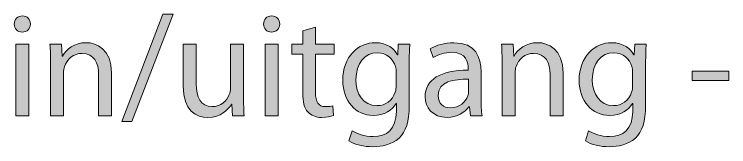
# Model space of a CAD drawing. Header units: inches. Extents: x -125.9 to -87.9, y -135.7 to -95.
# Drawn here: x -125.91 to -117.94, y -109.8 to -108.32 of the extents above; entities that cross this region are included whole.
import ezdxf

# ---------------------------------------------------------------- set-up
doc = ezdxf.new("R2010")
doc.units = ezdxf.units.IN
doc.header["$MEASUREMENT"] = 0
doc.layers.add('Layer 1', color=7, linetype='Continuous')

# ---------------------------------------------------------------- blocks, each defined once
blk = doc.blocks.new('block 7')
at = {"layer": 'Layer 1'}
h = blk.add_hatch(color=7, dxfattribs=at)
h.dxf.hatch_style = 2
h.paths.add_polyline_path([(-124.7066, -109.5141), (-124.2472, -108.3162), (-124.1333, -108.3162), (-124.596, -109.5141)])
h = blk.add_hatch(color=7, dxfattribs=at)
h.dxf.hatch_style = 2
edge = h.paths.add_edge_path()
edge.add_spline(control_points=[(-125.726, -108.4254), (-125.726, -108.475), (-125.7608, -108.5147), (-125.8185, -108.5147), (-125.8716, -108.5147), (-125.9062, -108.475), (-125.9062, -108.4254), (-125.9062, -108.3758), (-125.8698, -108.3346), (-125.8154, -108.3346), (-125.7623, -108.3346), (-125.726, -108.3741), (-125.726, -108.4254)], knot_values=[0, 0, 0, 0, 1, 1, 1, 2, 2, 2, 3, 3, 3, 4, 4, 4, 4], degree=3, periodic=1)
h.paths.add_polyline_path([(-125.8879, -109.4497), (-125.8879, -108.65), (-125.7427, -108.65), (-125.7427, -109.4497)])
h = blk.add_hatch(color=7, dxfattribs=at)
h.dxf.hatch_style = 2
edge = h.paths.add_edge_path()
edge.add_spline(control_points=[(-122.9451, -108.4254), (-122.9451, -108.475), (-122.9797, -108.5147), (-123.0376, -108.5147), (-123.0907, -108.5147), (-123.1253, -108.475), (-123.1253, -108.4254), (-123.1253, -108.3758), (-123.089, -108.3346), (-123.0345, -108.3346), (-122.9815, -108.3346), (-122.9451, -108.3741), (-122.9451, -108.4254)], knot_values=[0, 0, 0, 0, 1, 1, 1, 2, 2, 2, 3, 3, 3, 4, 4, 4, 4], degree=3, periodic=1)
h.paths.add_polyline_path([(-123.107, -109.4497), (-123.107, -108.65), (-122.9618, -108.65), (-122.9618, -109.4497)])
h = blk.add_hatch(color=7, dxfattribs=at)
h.dxf.hatch_style = 2
edge = h.paths.add_edge_path()
edge.add_spline(control_points=[(-122.5455, -108.4585), (-122.5455, -108.4585), (-122.5455, -108.65), (-122.5455, -108.65), (-122.5455, -108.65), (-122.3371, -108.65), (-122.3371, -108.65), (-122.3371, -108.65), (-122.3371, -108.761), (-122.3371, -108.761), (-122.3371, -108.761), (-122.5455, -108.761), (-122.5455, -108.761), (-122.5455, -108.761), (-122.5455, -109.1921), (-122.5455, -109.1921), (-122.5455, -109.2912), (-122.5172, -109.3475), (-122.4363, -109.3475), (-122.3967, -109.3475), (-122.3734, -109.3441), (-122.352, -109.3375), (-122.352, -109.3375), (-122.3453, -109.4481), (-122.3453, -109.4481), (-122.3734, -109.4581), (-122.4182, -109.4681), (-122.4744, -109.4681), (-122.542, -109.4681), (-122.5968, -109.4448), (-122.6314, -109.4068), (-122.6709, -109.3623), (-122.6876, -109.2912), (-122.6876, -109.197), (-122.6876, -109.197), (-122.6876, -108.761), (-122.6876, -108.761), (-122.6876, -108.761), (-122.8115, -108.761), (-122.8115, -108.761), (-122.8115, -108.761), (-122.8115, -108.65), (-122.8115, -108.65), (-122.8115, -108.65), (-122.6876, -108.65), (-122.6876, -108.65), (-122.6876, -108.65), (-122.6876, -108.5014), (-122.6876, -108.5014), (-122.6876, -108.5014), (-122.5455, -108.4585), (-122.5455, -108.4585)], knot_values=[0, 0, 0, 0, 1, 1, 1, 2, 2, 2, 3, 3, 3, 4, 4, 4, 5, 5, 5, 6, 6, 6, 7, 7, 7, 8, 8, 8, 9, 9, 9, 10, 10, 10, 11, 11, 11, 12, 12, 12, 13, 13, 13, 14, 14, 14, 15, 15, 15, 16, 16, 16, 17, 17, 17, 17], degree=3, periodic=1)
h = blk.add_hatch(color=7, dxfattribs=at)
h.dxf.hatch_style = 2
edge = h.paths.add_edge_path()
edge.add_spline(control_points=[(-125.5014, -108.8666), (-125.5014, -108.7822), (-125.5031, -108.7162), (-125.5079, -108.65), (-125.5079, -108.65), (-125.3791, -108.65), (-125.3791, -108.65), (-125.3791, -108.65), (-125.3708, -108.7822), (-125.3708, -108.7822), (-125.3708, -108.7822), (-125.3675, -108.7822), (-125.3675, -108.7822), (-125.3279, -108.7079), (-125.2354, -108.6335), (-125.1031, -108.6335), (-124.9925, -108.6335), (-124.8205, -108.6997), (-124.8205, -108.9739), (-124.8205, -108.9739), (-124.8205, -109.4497), (-124.8205, -109.4497), (-124.8205, -109.4497), (-124.966, -109.4497), (-124.966, -109.4497), (-124.966, -109.4497), (-124.966, -108.9887), (-124.966, -108.9887), (-124.966, -108.8598), (-125.0141, -108.7527), (-125.1512, -108.7527), (-125.2452, -108.7527), (-125.3197, -108.8204), (-125.3462, -108.9012), (-125.3527, -108.9194), (-125.356, -108.9443), (-125.356, -108.9691), (-125.356, -108.9691), (-125.356, -109.4497), (-125.356, -109.4497), (-125.356, -109.4497), (-125.5014, -109.4497), (-125.5014, -109.4497), (-125.5014, -109.4497), (-125.5014, -108.8666), (-125.5014, -108.8666)], knot_values=[0, 0, 0, 0, 1, 1, 1, 2, 2, 2, 3, 3, 3, 4, 4, 4, 5, 5, 5, 6, 6, 6, 7, 7, 7, 8, 8, 8, 9, 9, 9, 10, 10, 10, 11, 11, 11, 12, 12, 12, 13, 13, 13, 14, 14, 14, 15, 15, 15, 15], degree=3, periodic=1)
h = blk.add_hatch(color=7, dxfattribs=at)
h.dxf.hatch_style = 2
edge = h.paths.add_edge_path()
edge.add_spline(control_points=[(-121.4996, -109.3327), (-121.4996, -109.5177), (-121.5375, -109.6283), (-121.6134, -109.6994), (-121.6928, -109.7704), (-121.8051, -109.7952), (-121.9059, -109.7952), (-122.0019, -109.7952), (-122.1076, -109.7721), (-122.172, -109.7292), (-122.172, -109.7292), (-122.1355, -109.6167), (-122.1355, -109.6167), (-122.0828, -109.6515), (-122.0001, -109.6812), (-121.9011, -109.6812), (-121.7523, -109.6812), (-121.6432, -109.6035), (-121.6432, -109.4002), (-121.6432, -109.4002), (-121.6432, -109.3127), (-121.6432, -109.3127), (-121.6432, -109.3127), (-121.6465, -109.3127), (-121.6465, -109.3127), (-121.6896, -109.3869), (-121.7771, -109.4465), (-121.9011, -109.4465), (-122.0992, -109.4465), (-122.2415, -109.2779), (-122.2415, -109.0566), (-122.2415, -108.7856), (-122.0646, -108.6335), (-121.8796, -108.6335), (-121.7407, -108.6335), (-121.6663, -108.7046), (-121.63, -108.7706), (-121.63, -108.7706), (-121.6269, -108.7706), (-121.6269, -108.7706), (-121.6269, -108.7706), (-121.6219, -108.65), (-121.6219, -108.65), (-121.6219, -108.65), (-121.4928, -108.65), (-121.4928, -108.65), (-121.4978, -108.7062), (-121.4996, -108.7723), (-121.4996, -108.8681), (-121.4996, -108.8681), (-121.4996, -109.3327), (-121.4996, -109.3327)], knot_values=[0, 0, 0, 0, 1, 1, 1, 2, 2, 2, 3, 3, 3, 4, 4, 4, 5, 5, 5, 6, 6, 6, 7, 7, 7, 8, 8, 8, 9, 9, 9, 10, 10, 10, 11, 11, 11, 12, 12, 12, 13, 13, 13, 14, 14, 14, 15, 15, 15, 16, 16, 16, 17, 17, 17, 17], degree=3, periodic=1)
edge = h.paths.add_edge_path()
edge.add_spline(control_points=[(-121.6448, -108.9656), (-121.6448, -108.941), (-121.6465, -108.9194), (-121.6532, -108.9012), (-121.6796, -108.8154), (-121.749, -108.746), (-121.8563, -108.746), (-121.9953, -108.746), (-122.0942, -108.8633), (-122.0942, -109.0483), (-122.0942, -109.2052), (-122.0134, -109.3358), (-121.858, -109.3358), (-121.7671, -109.3358), (-121.6863, -109.2796), (-121.6565, -109.1871), (-121.6482, -109.1623), (-121.6448, -109.1343), (-121.6448, -109.1094), (-121.6448, -109.1094), (-121.6448, -108.9656), (-121.6448, -108.9656)], knot_values=[0, 0, 0, 0, 1, 1, 1, 2, 2, 2, 3, 3, 3, 4, 4, 4, 5, 5, 5, 6, 6, 6, 7, 7, 7, 7], degree=3, periodic=1)
h = blk.add_hatch(color=7, dxfattribs=at)
h.dxf.hatch_style = 2
edge = h.paths.add_edge_path()
edge.add_spline(control_points=[(-120.6982, -109.2581), (-120.6982, -109.3273), (-120.6948, -109.3954), (-120.6865, -109.4497), (-120.6865, -109.4497), (-120.8171, -109.4497), (-120.8171, -109.4497), (-120.8171, -109.4497), (-120.8285, -109.3489), (-120.8285, -109.3489), (-120.8285, -109.3489), (-120.8336, -109.3489), (-120.8336, -109.3489), (-120.8782, -109.4118), (-120.9642, -109.4681), (-121.0781, -109.4681), (-121.24, -109.4681), (-121.3227, -109.354), (-121.3227, -109.2383), (-121.3227, -109.045), (-121.1509, -108.9393), (-120.8419, -108.941), (-120.8419, -108.941), (-120.8419, -108.9243), (-120.8419, -108.9243), (-120.8419, -108.8598), (-120.86, -108.7394), (-121.0236, -108.741), (-121.0996, -108.741), (-121.1773, -108.7625), (-121.2333, -108.8004), (-121.2333, -108.8004), (-121.2665, -108.7031), (-121.2665, -108.7031), (-121.2005, -108.6618), (-121.1029, -108.6335), (-121.0021, -108.6335), (-120.7575, -108.6335), (-120.6982, -108.8004), (-120.6982, -108.9591), (-120.6982, -108.9591), (-120.6982, -109.2581), (-120.6982, -109.2581)], knot_values=[0, 0, 0, 0, 1, 1, 1, 2, 2, 2, 3, 3, 3, 4, 4, 4, 5, 5, 5, 6, 6, 6, 7, 7, 7, 8, 8, 8, 9, 9, 9, 10, 10, 10, 11, 11, 11, 12, 12, 12, 13, 13, 13, 14, 14, 14, 14], degree=3, periodic=1)
edge = h.paths.add_edge_path()
edge.add_spline(control_points=[(-120.8386, -109.0418), (-120.9973, -109.0383), (-121.1773, -109.0666), (-121.1773, -109.2218), (-121.1773, -109.3177), (-121.1146, -109.3606), (-121.0417, -109.3606), (-120.9361, -109.3606), (-120.8682, -109.2944), (-120.8452, -109.2268), (-120.8403, -109.2102), (-120.8386, -109.1937), (-120.8386, -109.1806), (-120.8386, -109.1806), (-120.8386, -109.0418), (-120.8386, -109.0418)], knot_values=[0, 0, 0, 0, 1, 1, 1, 2, 2, 2, 3, 3, 3, 4, 4, 4, 5, 5, 5, 5], degree=3, periodic=1)
h = blk.add_hatch(color=7, dxfattribs=at)
h.dxf.hatch_style = 2
edge = h.paths.add_edge_path()
edge.add_spline(control_points=[(-120.4634, -108.8666), (-120.4634, -108.7822), (-120.4652, -108.7162), (-120.47, -108.65), (-120.47, -108.65), (-120.3411, -108.65), (-120.3411, -108.65), (-120.3411, -108.65), (-120.3329, -108.7822), (-120.3329, -108.7822), (-120.3329, -108.7822), (-120.3298, -108.7822), (-120.3298, -108.7822), (-120.2898, -108.7079), (-120.1975, -108.6335), (-120.0652, -108.6335), (-119.9544, -108.6335), (-119.7827, -108.6997), (-119.7827, -108.9739), (-119.7827, -108.9739), (-119.7827, -109.4497), (-119.7827, -109.4497), (-119.7827, -109.4497), (-119.9283, -109.4497), (-119.9283, -109.4497), (-119.9283, -109.4497), (-119.9283, -108.9887), (-119.9283, -108.9887), (-119.9283, -108.8598), (-119.9761, -108.7527), (-120.1133, -108.7527), (-120.2073, -108.7527), (-120.2817, -108.8204), (-120.3082, -108.9012), (-120.3148, -108.9194), (-120.3179, -108.9443), (-120.3179, -108.9691), (-120.3179, -108.9691), (-120.3179, -109.4497), (-120.3179, -109.4497), (-120.3179, -109.4497), (-120.4634, -109.4497), (-120.4634, -109.4497), (-120.4634, -109.4497), (-120.4634, -108.8666), (-120.4634, -108.8666)], knot_values=[0, 0, 0, 0, 1, 1, 1, 2, 2, 2, 3, 3, 3, 4, 4, 4, 5, 5, 5, 6, 6, 6, 7, 7, 7, 8, 8, 8, 9, 9, 9, 10, 10, 10, 11, 11, 11, 12, 12, 12, 13, 13, 13, 14, 14, 14, 15, 15, 15, 15], degree=3, periodic=1)
h = blk.add_hatch(color=7, dxfattribs=at)
h.dxf.hatch_style = 2
edge = h.paths.add_edge_path()
edge.add_spline(control_points=[(-118.8623, -109.3327), (-118.8623, -109.5177), (-118.9006, -109.6283), (-118.9764, -109.6994), (-119.0558, -109.7704), (-119.1679, -109.7952), (-119.2689, -109.7952), (-119.3646, -109.7952), (-119.4704, -109.7721), (-119.5348, -109.7292), (-119.5348, -109.7292), (-119.4985, -109.6167), (-119.4985, -109.6167), (-119.4456, -109.6515), (-119.3629, -109.6812), (-119.2637, -109.6812), (-119.115, -109.6812), (-119.0062, -109.6035), (-119.0062, -109.4002), (-119.0062, -109.4002), (-119.0062, -109.3127), (-119.0062, -109.3127), (-119.0062, -109.3127), (-119.0093, -109.3127), (-119.0093, -109.3127), (-119.0522, -109.3869), (-119.1398, -109.4465), (-119.2637, -109.4465), (-119.4621, -109.4465), (-119.6042, -109.2779), (-119.6042, -109.0566), (-119.6042, -108.7856), (-119.4275, -108.6335), (-119.2423, -108.6335), (-119.1035, -108.6335), (-119.0293, -108.7046), (-118.9929, -108.7706), (-118.9929, -108.7706), (-118.9895, -108.7706), (-118.9895, -108.7706), (-118.9895, -108.7706), (-118.9846, -108.65), (-118.9846, -108.65), (-118.9846, -108.65), (-118.8558, -108.65), (-118.8558, -108.65), (-118.8606, -108.7062), (-118.8623, -108.7723), (-118.8623, -108.8681), (-118.8623, -108.8681), (-118.8623, -109.3327), (-118.8623, -109.3327)], knot_values=[0, 0, 0, 0, 1, 1, 1, 2, 2, 2, 3, 3, 3, 4, 4, 4, 5, 5, 5, 6, 6, 6, 7, 7, 7, 8, 8, 8, 9, 9, 9, 10, 10, 10, 11, 11, 11, 12, 12, 12, 13, 13, 13, 14, 14, 14, 15, 15, 15, 16, 16, 16, 17, 17, 17, 17], degree=3, periodic=1)
edge = h.paths.add_edge_path()
edge.add_spline(control_points=[(-119.0079, -108.9656), (-119.0079, -108.941), (-119.0093, -108.9194), (-119.016, -108.9012), (-119.0425, -108.8154), (-119.1118, -108.746), (-119.2193, -108.746), (-119.3581, -108.746), (-119.4571, -108.8633), (-119.4571, -109.0483), (-119.4571, -109.2052), (-119.3762, -109.3358), (-119.2208, -109.3358), (-119.13, -109.3358), (-119.0491, -109.2796), (-119.0193, -109.1871), (-119.011, -109.1623), (-119.0079, -109.1343), (-119.0079, -109.1094), (-119.0079, -109.1094), (-119.0079, -108.9656), (-119.0079, -108.9656)], knot_values=[0, 0, 0, 0, 1, 1, 1, 2, 2, 2, 3, 3, 3, 4, 4, 4, 5, 5, 5, 6, 6, 6, 7, 7, 7, 7], degree=3, periodic=1)
h = blk.add_hatch(color=7, dxfattribs=at)
h.dxf.hatch_style = 2
edge = h.paths.add_edge_path()
edge.add_spline(control_points=[(-123.3484, -109.23), (-123.3484, -109.3143), (-123.3468, -109.3869), (-123.3417, -109.4497), (-123.3417, -109.4497), (-123.4705, -109.4497), (-123.4705, -109.4497), (-123.4705, -109.4497), (-123.4789, -109.3194), (-123.4789, -109.3194), (-123.4789, -109.3194), (-123.4822, -109.3194), (-123.4822, -109.3194), (-123.5186, -109.3838), (-123.6045, -109.4681), (-123.7466, -109.4681), (-123.8722, -109.4681), (-124.0226, -109.3971), (-124.0226, -109.1177), (-124.0226, -109.1177), (-124.0226, -108.65), (-124.0226, -108.65), (-124.0226, -108.65), (-123.8772, -108.65), (-123.8772, -108.65), (-123.8772, -108.65), (-123.8772, -109.0914), (-123.8772, -109.0914), (-123.8772, -109.2433), (-123.8291, -109.3475), (-123.6987, -109.3475), (-123.6012, -109.3475), (-123.5335, -109.2796), (-123.507, -109.2135), (-123.4987, -109.1937), (-123.4938, -109.1673), (-123.4938, -109.1392), (-123.4938, -109.1392), (-123.4938, -108.65), (-123.4938, -108.65), (-123.4938, -108.65), (-123.3484, -108.65), (-123.3484, -108.65), (-123.3484, -108.65), (-123.3484, -109.23), (-123.3484, -109.23)], knot_values=[0, 0, 0, 0, 1, 1, 1, 2, 2, 2, 3, 3, 3, 4, 4, 4, 5, 5, 5, 6, 6, 6, 7, 7, 7, 8, 8, 8, 9, 9, 9, 10, 10, 10, 11, 11, 11, 12, 12, 12, 13, 13, 13, 14, 14, 14, 15, 15, 15, 15], degree=3, periodic=1)
h = blk.add_hatch(color=7, dxfattribs=at)
h.dxf.hatch_style = 2
h.paths.add_polyline_path([(-117.9354, -108.951), (-117.9354, -109.0566), (-118.3435, -109.0566), (-118.3435, -108.951)])
at = {"layer": 'Layer 1', "lineweight": 0}
for points in [[(-124.7066, -109.5141), (-124.2472, -108.3162), (-124.1333, -108.3162), (-124.596, -109.5141), (-124.7066, -109.5141)], [(-125.8879, -109.4497), (-125.8879, -108.65), (-125.7427, -108.65), (-125.7427, -109.4497), (-125.8879, -109.4497)], [(-123.107, -109.4497), (-123.107, -108.65), (-122.9618, -108.65), (-122.9618, -109.4497), (-123.107, -109.4497)], [(-117.9354, -108.951), (-117.9354, -109.0566), (-118.3435, -109.0566), (-118.3435, -108.951), (-117.9354, -108.951)]]:
    blk.add_lwpolyline(points, dxfattribs=at)
for points, knots in [([(-125.726, -108.4254), (-125.726, -108.475), (-125.7608, -108.5147), (-125.8185, -108.5147), (-125.8716, -108.5147), (-125.9062, -108.475), (-125.9062, -108.4254), (-125.9062, -108.3758), (-125.8698, -108.3346), (-125.8154, -108.3346), (-125.7623, -108.3346), (-125.726, -108.3741), (-125.726, -108.4254)], [0, 0, 0, 0, 1, 1, 1, 2, 2, 2, 3, 3, 3, 4, 4, 4, 4]), ([(-122.9451, -108.4254), (-122.9451, -108.475), (-122.9797, -108.5147), (-123.0376, -108.5147), (-123.0907, -108.5147), (-123.1253, -108.475), (-123.1253, -108.4254), (-123.1253, -108.3758), (-123.089, -108.3346), (-123.0345, -108.3346), (-122.9815, -108.3346), (-122.9451, -108.3741), (-122.9451, -108.4254)], [0, 0, 0, 0, 1, 1, 1, 2, 2, 2, 3, 3, 3, 4, 4, 4, 4]), ([(-122.5455, -108.4585), (-122.5455, -108.4585), (-122.5455, -108.65), (-122.5455, -108.65), (-122.5455, -108.65), (-122.3371, -108.65), (-122.3371, -108.65), (-122.3371, -108.65), (-122.3371, -108.761), (-122.3371, -108.761), (-122.3371, -108.761), (-122.5455, -108.761), (-122.5455, -108.761), (-122.5455, -108.761), (-122.5455, -109.1921), (-122.5455, -109.1921), (-122.5455, -109.2912), (-122.5172, -109.3475), (-122.4363, -109.3475), (-122.3967, -109.3475), (-122.3734, -109.3441), (-122.352, -109.3375), (-122.352, -109.3375), (-122.3453, -109.4481), (-122.3453, -109.4481), (-122.3734, -109.4581), (-122.4182, -109.4681), (-122.4744, -109.4681), (-122.542, -109.4681), (-122.5968, -109.4448), (-122.6314, -109.4068), (-122.6709, -109.3623), (-122.6876, -109.2912), (-122.6876, -109.197), (-122.6876, -109.197), (-122.6876, -108.761), (-122.6876, -108.761), (-122.6876, -108.761), (-122.8115, -108.761), (-122.8115, -108.761), (-122.8115, -108.761), (-122.8115, -108.65), (-122.8115, -108.65), (-122.8115, -108.65), (-122.6876, -108.65), (-122.6876, -108.65), (-122.6876, -108.65), (-122.6876, -108.5014), (-122.6876, -108.5014), (-122.6876, -108.5014), (-122.5455, -108.4585), (-122.5455, -108.4585)], [0, 0, 0, 0, 1, 1, 1, 2, 2, 2, 3, 3, 3, 4, 4, 4, 5, 5, 5, 6, 6, 6, 7, 7, 7, 8, 8, 8, 9, 9, 9, 10, 10, 10, 11, 11, 11, 12, 12, 12, 13, 13, 13, 14, 14, 14, 15, 15, 15, 16, 16, 16, 17, 17, 17, 17]), ([(-125.5014, -108.8666), (-125.5014, -108.7822), (-125.5031, -108.7162), (-125.5079, -108.65), (-125.5079, -108.65), (-125.3791, -108.65), (-125.3791, -108.65), (-125.3791, -108.65), (-125.3708, -108.7822), (-125.3708, -108.7822), (-125.3708, -108.7822), (-125.3675, -108.7822), (-125.3675, -108.7822), (-125.3279, -108.7079), (-125.2354, -108.6335), (-125.1031, -108.6335), (-124.9925, -108.6335), (-124.8205, -108.6997), (-124.8205, -108.9739), (-124.8205, -108.9739), (-124.8205, -109.4497), (-124.8205, -109.4497), (-124.8205, -109.4497), (-124.966, -109.4497), (-124.966, -109.4497), (-124.966, -109.4497), (-124.966, -108.9887), (-124.966, -108.9887), (-124.966, -108.8598), (-125.0141, -108.7527), (-125.1512, -108.7527), (-125.2452, -108.7527), (-125.3197, -108.8204), (-125.3462, -108.9012), (-125.3527, -108.9194), (-125.356, -108.9443), (-125.356, -108.9691), (-125.356, -108.9691), (-125.356, -109.4497), (-125.356, -109.4497), (-125.356, -109.4497), (-125.5014, -109.4497), (-125.5014, -109.4497), (-125.5014, -109.4497), (-125.5014, -108.8666), (-125.5014, -108.8666)], [0, 0, 0, 0, 1, 1, 1, 2, 2, 2, 3, 3, 3, 4, 4, 4, 5, 5, 5, 6, 6, 6, 7, 7, 7, 8, 8, 8, 9, 9, 9, 10, 10, 10, 11, 11, 11, 12, 12, 12, 13, 13, 13, 14, 14, 14, 15, 15, 15, 15]), ([(-121.4996, -109.3327), (-121.4996, -109.5177), (-121.5375, -109.6283), (-121.6134, -109.6994), (-121.6928, -109.7704), (-121.8051, -109.7952), (-121.9059, -109.7952), (-122.0019, -109.7952), (-122.1076, -109.7721), (-122.172, -109.7292), (-122.172, -109.7292), (-122.1355, -109.6167), (-122.1355, -109.6167), (-122.0828, -109.6515), (-122.0001, -109.6812), (-121.9011, -109.6812), (-121.7523, -109.6812), (-121.6432, -109.6035), (-121.6432, -109.4002), (-121.6432, -109.4002), (-121.6432, -109.3127), (-121.6432, -109.3127), (-121.6432, -109.3127), (-121.6465, -109.3127), (-121.6465, -109.3127), (-121.6896, -109.3869), (-121.7771, -109.4465), (-121.9011, -109.4465), (-122.0992, -109.4465), (-122.2415, -109.2779), (-122.2415, -109.0566), (-122.2415, -108.7856), (-122.0646, -108.6335), (-121.8796, -108.6335), (-121.7407, -108.6335), (-121.6663, -108.7046), (-121.63, -108.7706), (-121.63, -108.7706), (-121.6269, -108.7706), (-121.6269, -108.7706), (-121.6269, -108.7706), (-121.6219, -108.65), (-121.6219, -108.65), (-121.6219, -108.65), (-121.4928, -108.65), (-121.4928, -108.65), (-121.4978, -108.7062), (-121.4996, -108.7723), (-121.4996, -108.8681), (-121.4996, -108.8681), (-121.4996, -109.3327), (-121.4996, -109.3327)], [0, 0, 0, 0, 1, 1, 1, 2, 2, 2, 3, 3, 3, 4, 4, 4, 5, 5, 5, 6, 6, 6, 7, 7, 7, 8, 8, 8, 9, 9, 9, 10, 10, 10, 11, 11, 11, 12, 12, 12, 13, 13, 13, 14, 14, 14, 15, 15, 15, 16, 16, 16, 17, 17, 17, 17]), ([(-120.6982, -109.2581), (-120.6982, -109.3273), (-120.6948, -109.3954), (-120.6865, -109.4497), (-120.6865, -109.4497), (-120.8171, -109.4497), (-120.8171, -109.4497), (-120.8171, -109.4497), (-120.8285, -109.3489), (-120.8285, -109.3489), (-120.8285, -109.3489), (-120.8336, -109.3489), (-120.8336, -109.3489), (-120.8782, -109.4118), (-120.9642, -109.4681), (-121.0781, -109.4681), (-121.24, -109.4681), (-121.3227, -109.354), (-121.3227, -109.2383), (-121.3227, -109.045), (-121.1509, -108.9393), (-120.8419, -108.941), (-120.8419, -108.941), (-120.8419, -108.9243), (-120.8419, -108.9243), (-120.8419, -108.8598), (-120.86, -108.7394), (-121.0236, -108.741), (-121.0996, -108.741), (-121.1773, -108.7625), (-121.2333, -108.8004), (-121.2333, -108.8004), (-121.2665, -108.7031), (-121.2665, -108.7031), (-121.2005, -108.6618), (-121.1029, -108.6335), (-121.0021, -108.6335), (-120.7575, -108.6335), (-120.6982, -108.8004), (-120.6982, -108.9591), (-120.6982, -108.9591), (-120.6982, -109.2581), (-120.6982, -109.2581)], [0, 0, 0, 0, 1, 1, 1, 2, 2, 2, 3, 3, 3, 4, 4, 4, 5, 5, 5, 6, 6, 6, 7, 7, 7, 8, 8, 8, 9, 9, 9, 10, 10, 10, 11, 11, 11, 12, 12, 12, 13, 13, 13, 14, 14, 14, 14]), ([(-120.4634, -108.8666), (-120.4634, -108.7822), (-120.4652, -108.7162), (-120.47, -108.65), (-120.47, -108.65), (-120.3411, -108.65), (-120.3411, -108.65), (-120.3411, -108.65), (-120.3329, -108.7822), (-120.3329, -108.7822), (-120.3329, -108.7822), (-120.3298, -108.7822), (-120.3298, -108.7822), (-120.2898, -108.7079), (-120.1975, -108.6335), (-120.0652, -108.6335), (-119.9544, -108.6335), (-119.7827, -108.6997), (-119.7827, -108.9739), (-119.7827, -108.9739), (-119.7827, -109.4497), (-119.7827, -109.4497), (-119.7827, -109.4497), (-119.9283, -109.4497), (-119.9283, -109.4497), (-119.9283, -109.4497), (-119.9283, -108.9887), (-119.9283, -108.9887), (-119.9283, -108.8598), (-119.9761, -108.7527), (-120.1133, -108.7527), (-120.2073, -108.7527), (-120.2817, -108.8204), (-120.3082, -108.9012), (-120.3148, -108.9194), (-120.3179, -108.9443), (-120.3179, -108.9691), (-120.3179, -108.9691), (-120.3179, -109.4497), (-120.3179, -109.4497), (-120.3179, -109.4497), (-120.4634, -109.4497), (-120.4634, -109.4497), (-120.4634, -109.4497), (-120.4634, -108.8666), (-120.4634, -108.8666)], [0, 0, 0, 0, 1, 1, 1, 2, 2, 2, 3, 3, 3, 4, 4, 4, 5, 5, 5, 6, 6, 6, 7, 7, 7, 8, 8, 8, 9, 9, 9, 10, 10, 10, 11, 11, 11, 12, 12, 12, 13, 13, 13, 14, 14, 14, 15, 15, 15, 15]), ([(-118.8623, -109.3327), (-118.8623, -109.5177), (-118.9006, -109.6283), (-118.9764, -109.6994), (-119.0558, -109.7704), (-119.1679, -109.7952), (-119.2689, -109.7952), (-119.3646, -109.7952), (-119.4704, -109.7721), (-119.5348, -109.7292), (-119.5348, -109.7292), (-119.4985, -109.6167), (-119.4985, -109.6167), (-119.4456, -109.6515), (-119.3629, -109.6812), (-119.2637, -109.6812), (-119.115, -109.6812), (-119.0062, -109.6035), (-119.0062, -109.4002), (-119.0062, -109.4002), (-119.0062, -109.3127), (-119.0062, -109.3127), (-119.0062, -109.3127), (-119.0093, -109.3127), (-119.0093, -109.3127), (-119.0522, -109.3869), (-119.1398, -109.4465), (-119.2637, -109.4465), (-119.4621, -109.4465), (-119.6042, -109.2779), (-119.6042, -109.0566), (-119.6042, -108.7856), (-119.4275, -108.6335), (-119.2423, -108.6335), (-119.1035, -108.6335), (-119.0293, -108.7046), (-118.9929, -108.7706), (-118.9929, -108.7706), (-118.9895, -108.7706), (-118.9895, -108.7706), (-118.9895, -108.7706), (-118.9846, -108.65), (-118.9846, -108.65), (-118.9846, -108.65), (-118.8558, -108.65), (-118.8558, -108.65), (-118.8606, -108.7062), (-118.8623, -108.7723), (-118.8623, -108.8681), (-118.8623, -108.8681), (-118.8623, -109.3327), (-118.8623, -109.3327)], [0, 0, 0, 0, 1, 1, 1, 2, 2, 2, 3, 3, 3, 4, 4, 4, 5, 5, 5, 6, 6, 6, 7, 7, 7, 8, 8, 8, 9, 9, 9, 10, 10, 10, 11, 11, 11, 12, 12, 12, 13, 13, 13, 14, 14, 14, 15, 15, 15, 16, 16, 16, 17, 17, 17, 17]), ([(-123.3484, -109.23), (-123.3484, -109.3143), (-123.3468, -109.3869), (-123.3417, -109.4497), (-123.3417, -109.4497), (-123.4705, -109.4497), (-123.4705, -109.4497), (-123.4705, -109.4497), (-123.4789, -109.3194), (-123.4789, -109.3194), (-123.4789, -109.3194), (-123.4822, -109.3194), (-123.4822, -109.3194), (-123.5186, -109.3838), (-123.6045, -109.4681), (-123.7466, -109.4681), (-123.8722, -109.4681), (-124.0226, -109.3971), (-124.0226, -109.1177), (-124.0226, -109.1177), (-124.0226, -108.65), (-124.0226, -108.65), (-124.0226, -108.65), (-123.8772, -108.65), (-123.8772, -108.65), (-123.8772, -108.65), (-123.8772, -109.0914), (-123.8772, -109.0914), (-123.8772, -109.2433), (-123.8291, -109.3475), (-123.6987, -109.3475), (-123.6012, -109.3475), (-123.5335, -109.2796), (-123.507, -109.2135), (-123.4987, -109.1937), (-123.4938, -109.1673), (-123.4938, -109.1392), (-123.4938, -109.1392), (-123.4938, -108.65), (-123.4938, -108.65), (-123.4938, -108.65), (-123.3484, -108.65), (-123.3484, -108.65), (-123.3484, -108.65), (-123.3484, -109.23), (-123.3484, -109.23)], [0, 0, 0, 0, 1, 1, 1, 2, 2, 2, 3, 3, 3, 4, 4, 4, 5, 5, 5, 6, 6, 6, 7, 7, 7, 8, 8, 8, 9, 9, 9, 10, 10, 10, 11, 11, 11, 12, 12, 12, 13, 13, 13, 14, 14, 14, 15, 15, 15, 15]), ([(-121.6448, -108.9656), (-121.6448, -108.941), (-121.6465, -108.9194), (-121.6532, -108.9012), (-121.6796, -108.8154), (-121.749, -108.746), (-121.8563, -108.746), (-121.9953, -108.746), (-122.0942, -108.8633), (-122.0942, -109.0483), (-122.0942, -109.2052), (-122.0134, -109.3358), (-121.858, -109.3358), (-121.7671, -109.3358), (-121.6863, -109.2796), (-121.6565, -109.1871), (-121.6482, -109.1623), (-121.6448, -109.1343), (-121.6448, -109.1094), (-121.6448, -109.1094), (-121.6448, -108.9656), (-121.6448, -108.9656)], [0, 0, 0, 0, 1, 1, 1, 2, 2, 2, 3, 3, 3, 4, 4, 4, 5, 5, 5, 6, 6, 6, 7, 7, 7, 7]), ([(-119.0079, -108.9656), (-119.0079, -108.941), (-119.0093, -108.9194), (-119.016, -108.9012), (-119.0425, -108.8154), (-119.1118, -108.746), (-119.2193, -108.746), (-119.3581, -108.746), (-119.4571, -108.8633), (-119.4571, -109.0483), (-119.4571, -109.2052), (-119.3762, -109.3358), (-119.2208, -109.3358), (-119.13, -109.3358), (-119.0491, -109.2796), (-119.0193, -109.1871), (-119.011, -109.1623), (-119.0079, -109.1343), (-119.0079, -109.1094), (-119.0079, -109.1094), (-119.0079, -108.9656), (-119.0079, -108.9656)], [0, 0, 0, 0, 1, 1, 1, 2, 2, 2, 3, 3, 3, 4, 4, 4, 5, 5, 5, 6, 6, 6, 7, 7, 7, 7]), ([(-120.8386, -109.0418), (-120.9973, -109.0383), (-121.1773, -109.0666), (-121.1773, -109.2218), (-121.1773, -109.3177), (-121.1146, -109.3606), (-121.0417, -109.3606), (-120.9361, -109.3606), (-120.8682, -109.2944), (-120.8452, -109.2268), (-120.8403, -109.2102), (-120.8386, -109.1937), (-120.8386, -109.1806), (-120.8386, -109.1806), (-120.8386, -109.0418), (-120.8386, -109.0418)], [0, 0, 0, 0, 1, 1, 1, 2, 2, 2, 3, 3, 3, 4, 4, 4, 5, 5, 5, 5])]:
    blk.add_open_spline(points, degree=3, knots=knots, dxfattribs=at)
blk = doc.blocks.new('block 2')
at = {"layer": 'Layer 1'}
blk.add_blockref('block 7', (0, 0), dxfattribs=at)

msp = doc.modelspace()

# ---------------------------------------------------------------- block references
at = {"layer": 'Layer 1'}
msp.add_blockref('block 2', (0, 0), dxfattribs=at)

doc.saveas('drawing.dxf')
